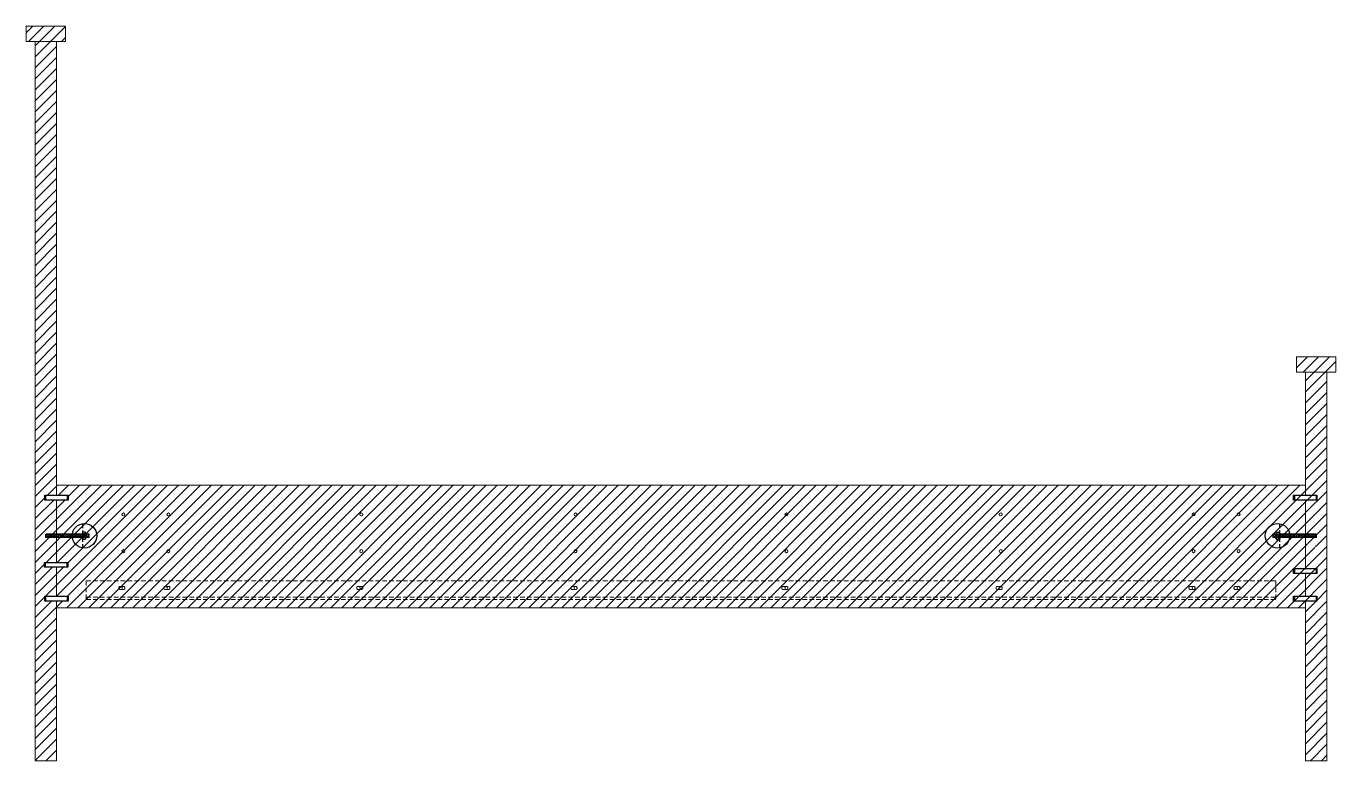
# Model space of a CAD drawing. Header units: millimetres. Extents: x -1075 to 24338, y -11868 to 7393.
# Drawn here: x 2469 to 4608, y -11868 to -10668 of the extents above; entities that cross this region are included whole.
import ezdxf

# ---------------------------------------------------------------- set-up
doc = ezdxf.new("R2010")
doc.units = ezdxf.units.MM
doc.linetypes.add('DASHED', pattern=[0.75, 0.5, -0.25])
for name, color, linetype, lineweight in [('A-DETL-MCUT', 7, 'Continuous', 25), ('A-DETL-MCUT1', 7, 'Continuous', 18), ('A-ELEV-MBE', 253, 'Continuous', 18), ('A-SECT-MCUT', 7, 'Continuous', 25)]:
    doc.layers.add(name, color=color, linetype=linetype, lineweight=lineweight)

msp = doc.modelspace()

# ---------------------------------------------------------------- hatches: boundary and pattern name
at = {"layer": 'A-SECT-MCUT', "true_color": 0x636466}
h = msp.add_hatch(dxfattribs=at)
h.set_pattern_fill('ANSI31', color=251, scale=4)
h.paths.add_polyline_path([(4593.1, -11232.8), (4558.1, -11232.8), (4558.1, -11433.8), (4576.7, -11433.8), (4576.7, -11434.9), (4577.1, -11435.3), (4577.1, -11440.3), (4576.7, -11441.8), (4558.1, -11441.8), (4558.1, -11512.3, -0.27262), (4559.2, -11512.6, -0.415905), (4560.9, -11512.6, -0.415905), (4562.5, -11512.6, -0.415905), (4564.2, -11512.6, -0.415905), (4565.9, -11512.6, -0.415914), (4567.5, -11512.6, -0.415899), (4569.2, -11512.6, -0.415905), (4570.8, -11512.6, -0.415905), (4572.5, -11512.6, -0.415905), (4574.1, -11512.6, -0.44132), (4575.7, -11512.6), (4575.7, -11517.9, -0.415899), (4574, -11517.9, -0.415914), (4572.4, -11517.9, -0.415905), (4570.7, -11517.9, -0.415905), (4569.1, -11517.9, -0.415905), (4567.4, -11517.9, -0.415905), (4565.7, -11517.9, -0.415899), (4564.1, -11517.9, -0.415914), (4562.4, -11517.9, -0.415905), (4560.8, -11517.9, -0.415905), (4559.1, -11517.9, -0.247069), (4558.1, -11518.2), (4558.1, -11553.7), (4576.7, -11553.7), (4576.7, -11554.8), (4577.1, -11555.2), (4577.1, -11560.2), (4576.7, -11561.7), (4558.1, -11561.7), (4558.1, -11598.8), (4576.7, -11598.8), (4576.7, -11599.9), (4577.1, -11600.3), (4577.1, -11605.3), (4576.7, -11606.8), (4558.1, -11606.8), (4558.1, -11867.8), (4593.1, -11867.8)], flags=17)
h.paths.add_polyline_path([(4607.6, -11207.8), (4543.6, -11207.8), (4543.6, -11232.8), (4607.6, -11232.8)])
h.paths.add_polyline_path([(2532.6, -10667.8), (2468.6, -10667.8), (2468.6, -10692.8), (2532.6, -10692.8)])
h.paths.add_polyline_path([(2518.1, -10692.8), (2483.1, -10692.8), (2483.1, -11867.8), (2518.1, -11867.8), (2518.1, -11606.8), (2500.6, -11606.8), (2499.1, -11606.8), (2499.1, -11598.8), (2500.6, -11598.8), (2518.1, -11598.8), (2518.1, -11551.7), (2500.2, -11551.7), (2498.7, -11551.7), (2498.7, -11543.7), (2500.2, -11543.7), (2535.2, -11543.7), (2536.7, -11543.7), (2536.7, -11551.7), (2518.1, -11551.7), (2518.1, -11598.8), (2535.6, -11598.8), (2537.1, -11598.8), (2537.1, -11606.8), (2518.1, -11606.8), (2518.1, -11617.8), (4558.1, -11617.8), (4558.1, -11606.8), (4540.6, -11606.8), (4539.1, -11605.3), (4539.1, -11600.3), (4540.6, -11598.8), (4540.6, -11606.8), (4575.6, -11606.8), (4575.6, -11598.8), (4558.1, -11598.8), (4558.1, -11561.7), (4540.6, -11561.7), (4539.1, -11560.2), (4539.1, -11555.2), (4540.6, -11553.7), (4540.6, -11561.7), (4575.6, -11561.7), (4575.6, -11553.7), (4558.1, -11553.7), (4558.8, -11517.1, 0.669223), (4560.8, -11517.9, 0.415905), (4562.4, -11517.9, 0.415914), (4564.1, -11517.9, 0.415899), (4565.7, -11517.9, 0.415905), (4567.4, -11517.9, 0.415905), (4569.1, -11517.9, 0.415905), (4570.7, -11517.9, 0.415905), (4572.4, -11517.9, 0.415905), (4574, -11517.9, 0.999975), (4575.7, -11516.2), (4575.7, -11516.2, -0.757126), (4572.7, -11517.1, -0.705075), (4569.4, -11517.1, -0.705075), (4566.1, -11517.1, -1.418292), (4562.8, -11517.1, -0.705075), (4559.5, -11517.1, -0.468153), (4558.1, -11518.2), (4558.1, -11553.7), (4576.7, -11553.7), (4576.7, -11554.8), (4577.1, -11555.2), (4577.1, -11561.7), (4558.1, -11561.7), (4558.1, -11598.8), (4576.7, -11598.8), (4576.7, -11599.9), (4577.1, -11600.3), (4577.1, -11606.8), (4558.1, -11606.8), (4558.1, -11867.8), (4593.1, -11867.8), (4593.1, -11232.8), (4558.1, -11232.8), (4558.1, -11433.8), (4576.7, -11433.8), (4576.7, -11434.9), (4577.1, -11435.3), (4577.1, -11441.8), (4558.1, -11441.8), (4540.6, -11441.8), (4539.1, -11440.3), (4539.1, -11435.3), (4540.6, -11433.8), (4540.6, -11441.8), (4575.6, -11441.8), (4575.6, -11433.8), (4558.1, -11433.8), (4558.1, -11417.8), (2518.1, -11417.8), (2518.1, -11433.8), (2535.6, -11433.8), (2537.1, -11433.8), (2537.1, -11441.8), (2518.1, -11441.8), (2518.1, -11497.9), (2516.7, -11502.9), (2513.4, -11502.9), (2514.9, -11497.6), (2518.1, -11497.6), (2518.1, -11441.8), (2500.6, -11441.8), (2499.1, -11441.8), (2499.1, -11433.8), (2500.6, -11433.8), (2518.1, -11433.8)])
h.paths.add_polyline_path([(4593.1, -11232.8), (4558.1, -11232.8), (4558.1, -11433.8), (4575.6, -11433.8), (4576.7, -11433.8), (4576.7, -11434.9), (4577.1, -11435.3), (4577.1, -11441.8), (4575.6, -11441.8), (4558.1, -11441.8), (4558.9, -11513.4, -0.867772), (4561.2, -11513.1), (4562.5, -11512.6), (4563.9, -11513.7, -0.711551), (4567.2, -11513.4, -1.418288), (4570.5, -11513.4, -0.669223), (4572.5, -11512.6), (4573.9, -11513.6, -0.79418), (4575.7, -11512.6), (4574.3, -11517.1, -1.418288), (4571, -11517.1, -0.705075), (4567.7, -11517.1, -1.418292), (4564.4, -11517.1, -0.705075), (4561.1, -11517.1, -1), (4558.8, -11517.1), (4558.1, -11553.7), (4576.7, -11553.7), (4576.7, -11554.8), (4577.1, -11555.2), (4577.1, -11561.7), (4575.6, -11561.7), (4558.1, -11561.7), (4558.1, -11598.8), (4576.7, -11598.8), (4576.7, -11599.9), (4577.1, -11600.3), (4577.1, -11606.8), (4575.6, -11606.8), (4558.1, -11606.8), (4558.1, -11867.8), (4593.1, -11867.8)], flags=16)

# ---------------------------------------------------------------- linework, layer by layer
at = {"layer": 'A-DETL-MCUT', "linetype": 'DASHED', "ltscale": 15}
for p, q in [((2560.8, -11480.2, 412.9), (2560.8, -11520.2, 412.9)), ((4515.4, -11480.2, 412.9), (4515.4, -11520.2, 412.9)), ((2561.5, -11493.6, 412.9), (2560.8, -11493.6, 412.9)), ((2560.8, -11493.6, 412.9), (2560.8, -11506.9, 412.9)), ((2561.5, -11506.9, 412.9), (2560.8, -11506.9, 412.9)), ((2561.5, -11494.2, 412.9), (2561.5, -11493.6, 412.9)), ((2561.5, -11506.2, 412.9), (2561.5, -11494.2, 412.9)), ((2565.4, -11494.2, 412.9), (2561.5, -11494.2, 412.9)), ((2565.4, -11497.2, 412.9), (2561.5, -11497.2, 412.9)), ((2565.4, -11503.2, 412.9), (2561.5, -11503.2, 412.9)), ((2565.4, -11506.2, 412.9), (2561.5, -11506.2, 412.9)), ((2561.5, -11506.2, 412.9), (2561.5, -11506.2, 412.9)), ((2561.5, -11506.2, 412.9), (2561.5, -11506.9, 412.9)), ((2565.4, -11506.2, 412.9), (2565.4, -11494.2, 412.9)), ((2565.4, -11495.5, 412.9), (2565.4, -11494.2, 412.9)), ((2565.8, -11495.5, 412.9), (2565.4, -11495.5, 412.9)), ((2565.4, -11505, 412.9), (2565.4, -11506.2, 412.9)), ((2565.8, -11505, 412.9), (2565.4, -11505, 412.9)), ((2565.8, -11505, 412.9), (2565.8, -11495.5, 412.9)), ((4510.4, -11505, 412.9), (4510.4, -11495.5, 412.9)), ((4510.4, -11495.5, 412.9), (4510.8, -11495.5, 412.9)), ((4510.4, -11505, 412.9), (4510.8, -11505, 412.9)), ((4510.8, -11506.2, 412.9), (4510.8, -11494.2, 412.9)), ((4510.8, -11494.2, 412.9), (4514.7, -11494.2, 412.9)), ((4510.8, -11495.5, 412.9), (4510.8, -11494.2, 412.9)), ((4510.8, -11497.2, 412.9), (4514.7, -11497.2, 412.9)), ((4510.8, -11503.2, 412.9), (4514.7, -11503.2, 412.9)), ((4510.8, -11505, 412.9), (4510.8, -11506.2, 412.9)), ((4510.8, -11506.2, 412.9), (4514.7, -11506.2, 412.9)), ((4514.7, -11494.2, 412.9), (4514.7, -11493.6, 412.9)), ((4514.7, -11493.6, 412.9), (4515.4, -11493.6, 412.9)), ((4514.7, -11506.2, 412.9), (4514.7, -11494.2, 412.9)), ((4514.7, -11506.2, 412.9), (4514.7, -11506.2, 412.9)), ((4514.7, -11506.2, 412.9), (4514.7, -11506.9, 412.9)), ((4514.7, -11506.9, 412.9), (4515.4, -11506.9, 412.9)), ((4515.4, -11493.6, 412.9), (4515.4, -11506.9, 412.9))]:
    msp.add_line(p, q, dxfattribs=at)
at = {"layer": 'A-DETL-MCUT'}
for centre in [(2563.8, -11500.2, 412.9), (4512.4, -11500.2, 412.9)]:
    msp.add_circle(centre, 20, dxfattribs=at)
at = {"layer": 'A-DETL-MCUT1'}
for p, q in [((2500.6, -11433.8, 412.9), (2499.1, -11435.3, 412.9)), ((2499.1, -11435.3, 412.9), (2499.1, -11440.3, 412.9)), ((2500.6, -11441.8, 412.9), (2499.1, -11440.3, 412.9)), ((2500.6, -11433.8, 412.9), (2500.6, -11441.8, 412.9)), ((2535.6, -11433.8, 412.9), (2500.6, -11433.8, 412.9)), ((2535.6, -11441.8, 412.9), (2500.6, -11441.8, 412.9)), ((2535.6, -11433.8, 412.9), (2537.1, -11435.3, 412.9)), ((2535.6, -11433.8, 412.9), (2535.6, -11441.8, 412.9)), ((2535.6, -11441.8, 412.9), (2537.1, -11440.3, 412.9)), ((2537.1, -11440.3, 412.9), (2537.1, -11435.3, 412.9)), ((4540.6, -11433.8, 412.9), (4539.1, -11435.3, 412.9)), ((4539.1, -11435.3, 412.9), (4539.1, -11440.3, 412.9)), ((4540.6, -11441.8, 412.9), (4539.1, -11440.3, 412.9)), ((4540.6, -11433.8, 412.9), (4540.6, -11441.8, 412.9)), ((4575.6, -11433.8, 412.9), (4540.6, -11433.8, 412.9)), ((4575.6, -11441.8, 412.9), (4540.6, -11441.8, 412.9)), ((4575.6, -11433.8, 412.9), (4577.1, -11435.3, 412.9)), ((4575.6, -11433.8, 412.9), (4575.6, -11441.8, 412.9)), ((4575.6, -11441.8, 412.9), (4577.1, -11440.3, 412.9)), ((4577.1, -11440.3, 412.9), (4577.1, -11435.3, 412.9)), ((2501.7, -11497.6, 412.9), (2500.1, -11502.9, 412.9)), ((2503.3, -11497.6, 412.9), (2501.8, -11502.9, 412.9)), ((2505, -11497.6, 412.9), (2503.4, -11502.9, 412.9)), ((2506.6, -11497.6, 412.9), (2505.1, -11502.9, 412.9)), ((2508.3, -11497.6, 412.9), (2506.7, -11502.9, 412.9)), ((2509.9, -11497.6, 412.9), (2508.4, -11502.9, 412.9)), ((2511.6, -11497.6, 412.9), (2510.1, -11502.9, 412.9)), ((2513.2, -11497.6, 412.9), (2511.7, -11502.9, 412.9)), ((2514.9, -11497.6, 412.9), (2513.4, -11502.9, 412.9)), ((2516.6, -11497.6, 412.9), (2515, -11502.9, 412.9)), ((2518.2, -11497.6, 412.9), (2516.7, -11502.9, 412.9)), ((2519.9, -11497.6, 412.9), (2518.3, -11502.9, 412.9)), ((2521.5, -11497.6, 412.9), (2520, -11502.9, 412.9)), ((2523.2, -11497.6, 412.9), (2521.6, -11502.9, 412.9)), ((2524.8, -11497.6, 412.9), (2523.3, -11502.9, 412.9)), ((2526.5, -11497.6, 412.9), (2524.9, -11502.9, 412.9)), ((2526.5, -11497.6, 412.9), (2524.9, -11502.9, 412.9)), ((2528.1, -11497.6, 412.9), (2526.6, -11502.9, 412.9)), ((2529.8, -11497.6, 412.9), (2528.2, -11502.9, 412.9)), ((2531.4, -11497.6, 412.9), (2529.9, -11502.9, 412.9)), ((2533.1, -11497.6, 412.9), (2531.5, -11502.9, 412.9)), ((2534.7, -11497.6, 412.9), (2533.2, -11502.9, 412.9)), ((2536.4, -11497.6, 412.9), (2534.8, -11502.9, 412.9)), ((2538, -11497.6, 412.9), (2536.5, -11502.9, 412.9)), ((2539.7, -11497.6, 412.9), (2538.1, -11502.9, 412.9)), ((2541.3, -11497.6, 412.9), (2539.8, -11502.9, 412.9)), ((2543, -11497.6, 412.9), (2541.5, -11502.9, 412.9)), ((2544.7, -11497.6, 412.9), (2543.1, -11502.9, 412.9)), ((2546.3, -11497.6, 412.9), (2544.8, -11502.9, 412.9)), ((2548, -11497.6, 412.9), (2546.4, -11502.9, 412.9)), ((2549.6, -11497.6, 412.9), (2548.1, -11502.9, 412.9)), ((2551.3, -11497.6, 412.9), (2549.7, -11502.9, 412.9)), ((2553, -11497.6, 412.9), (2551.5, -11502.9, 412.9)), ((2554.7, -11497.6, 412.9), (2553.1, -11502.9, 412.9)), ((2556.3, -11497.6, 412.9), (2554.8, -11502.9, 412.9)), ((2558, -11497.6, 412.9), (2556.4, -11502.9, 412.9)), ((2559.6, -11497.6, 412.9), (2558.1, -11502.9, 412.9)), ((2561.3, -11497.6, 412.9), (2559.7, -11502.9, 412.9)), ((2562.9, -11497.6, 412.9), (2561.4, -11502.9, 412.9)), ((2564.6, -11497.6, 412.9), (2563, -11502.9, 412.9)), ((2566.2, -11497.6, 412.9), (2564.7, -11502.9, 412.9)), ((2567.9, -11497.6, 412.9), (2566.4, -11502.9, 412.9)), ((2569.6, -11497.6, 412.9), (2568, -11502.9, 412.9)), ((2571.2, -11497.6, 412.9), (2569.7, -11502.9, 412.9)), ((4505, -11497.6, 412.9), (4506.5, -11502.9, 412.9)), ((4506.6, -11497.6, 412.9), (4508.2, -11502.9, 412.9)), ((4508.3, -11497.6, 412.9), (4509.8, -11502.9, 412.9)), ((4510, -11497.6, 412.9), (4511.5, -11502.9, 412.9)), ((4511.6, -11497.6, 412.9), (4513.2, -11502.9, 412.9)), ((4513.3, -11497.6, 412.9), (4514.8, -11502.9, 412.9)), ((4514.9, -11497.6, 412.9), (4516.5, -11502.9, 412.9)), ((4516.6, -11497.6, 412.9), (4518.1, -11502.9, 412.9)), ((4518.2, -11497.6, 412.9), (4519.8, -11502.9, 412.9)), ((4519.9, -11497.6, 412.9), (4521.4, -11502.9, 412.9)), ((4521.5, -11497.6, 412.9), (4523.1, -11502.9, 412.9)), ((4523.2, -11497.6, 412.9), (4524.7, -11502.9, 412.9)), ((4524.9, -11497.6, 412.9), (4526.5, -11502.9, 412.9)), ((4526.6, -11497.6, 412.9), (4528.1, -11502.9, 412.9)), ((4528.2, -11497.6, 412.9), (4529.8, -11502.9, 412.9)), ((4529.9, -11497.6, 412.9), (4531.4, -11502.9, 412.9)), ((4531.5, -11497.6, 412.9), (4533.1, -11502.9, 412.9)), ((4533.2, -11497.6, 412.9), (4534.7, -11502.9, 412.9)), ((4534.9, -11497.6, 412.9), (4536.4, -11502.9, 412.9)), ((4536.5, -11497.6, 412.9), (4538.1, -11502.9, 412.9)), ((4538.2, -11497.6, 412.9), (4539.7, -11502.9, 412.9)), ((4539.8, -11497.6, 412.9), (4541.4, -11502.9, 412.9)), ((4541.5, -11497.6, 412.9), (4543, -11502.9, 412.9)), ((4543.1, -11497.6, 412.9), (4544.7, -11502.9, 412.9)), ((4544.8, -11497.6, 412.9), (4546.3, -11502.9, 412.9)), ((4546.4, -11497.6, 412.9), (4548, -11502.9, 412.9)), ((4548.1, -11497.6, 412.9), (4549.6, -11502.9, 412.9)), ((4549.7, -11497.6, 412.9), (4551.3, -11502.9, 412.9)), ((4549.7, -11497.6, 412.9), (4551.3, -11502.9, 412.9)), ((4551.4, -11497.6, 412.9), (4552.9, -11502.9, 412.9)), ((4553, -11497.6, 412.9), (4554.6, -11502.9, 412.9)), ((4554.7, -11497.6, 412.9), (4556.2, -11502.9, 412.9)), ((4556.3, -11497.6, 412.9), (4557.9, -11502.9, 412.9)), ((4558, -11497.6, 412.9), (4559.5, -11502.9, 412.9)), ((4559.6, -11497.6, 412.9), (4561.2, -11502.9, 412.9)), ((4561.3, -11497.6, 412.9), (4562.8, -11502.9, 412.9)), ((4563, -11497.6, 412.9), (4564.5, -11502.9, 412.9)), ((4564.6, -11497.6, 412.9), (4566.1, -11502.9, 412.9)), ((4566.3, -11497.6, 412.9), (4567.8, -11502.9, 412.9)), ((4567.9, -11497.6, 412.9), (4569.5, -11502.9, 412.9)), ((4569.6, -11497.6, 412.9), (4571.1, -11502.9, 412.9)), ((4571.2, -11497.6, 412.9), (4572.8, -11502.9, 412.9)), ((4572.9, -11497.6, 412.9), (4574.4, -11502.9, 412.9)), ((4574.5, -11497.6, 412.9), (4576.1, -11502.9, 412.9)), ((2500.2, -11543.7, 412.9), (2498.7, -11545.2, 412.9)), ((2498.7, -11545.2, 412.9), (2498.7, -11550.2, 412.9)), ((2500.2, -11551.7, 412.9), (2498.7, -11550.2, 412.9)), ((2500.2, -11543.7, 412.9), (2500.2, -11551.7, 412.9)), ((2535.2, -11543.7, 412.9), (2500.2, -11543.7, 412.9)), ((2535.2, -11543.7, 412.9), (2536.7, -11545.2, 412.9)), ((2535.2, -11543.7, 412.9), (2535.2, -11551.7, 412.9)), ((2535.2, -11551.7, 412.9), (2536.7, -11550.2, 412.9)), ((2536.7, -11550.2, 412.9), (2536.7, -11545.2, 412.9)), ((2535.2, -11551.7, 412.9), (2500.2, -11551.7, 412.9)), ((4540.6, -11553.7, 412.9), (4539.1, -11555.2, 412.9)), ((4539.1, -11555.2, 412.9), (4539.1, -11560.2, 412.9)), ((4540.6, -11561.7, 412.9), (4539.1, -11560.2, 412.9)), ((4540.6, -11553.7, 412.9), (4540.6, -11561.7, 412.9)), ((4575.6, -11553.7, 412.9), (4540.6, -11553.7, 412.9)), ((4575.6, -11561.7, 412.9), (4540.6, -11561.7, 412.9)), ((4575.6, -11553.7, 412.9), (4577.1, -11555.2, 412.9)), ((4575.6, -11553.7, 412.9), (4575.6, -11561.7, 412.9)), ((4575.6, -11561.7, 412.9), (4577.1, -11560.2, 412.9)), ((4577.1, -11560.2, 412.9), (4577.1, -11555.2, 412.9)), ((2500.6, -11598.8, 412.9), (2499.1, -11600.3, 412.9)), ((2499.1, -11600.3, 412.9), (2499.1, -11605.3, 412.9)), ((2500.6, -11606.8, 412.9), (2499.1, -11605.3, 412.9)), ((2500.6, -11598.8, 412.9), (2500.6, -11606.8, 412.9)), ((2535.6, -11598.8, 412.9), (2500.6, -11598.8, 412.9)), ((2535.6, -11606.8, 412.9), (2500.6, -11606.8, 412.9)), ((2535.6, -11598.8, 412.9), (2537.1, -11600.3, 412.9)), ((2535.6, -11598.8, 412.9), (2535.6, -11606.8, 412.9)), ((2535.6, -11606.8, 412.9), (2537.1, -11605.3, 412.9)), ((2537.1, -11605.3, 412.9), (2537.1, -11600.3, 412.9)), ((4540.6, -11598.8, 412.9), (4539.1, -11600.3, 412.9)), ((4539.1, -11600.3, 412.9), (4539.1, -11605.3, 412.9)), ((4540.6, -11606.8, 412.9), (4539.1, -11605.3, 412.9)), ((4540.6, -11598.8, 412.9), (4540.6, -11606.8, 412.9)), ((4575.6, -11598.8, 412.9), (4540.6, -11598.8, 412.9)), ((4575.6, -11606.8, 412.9), (4540.6, -11606.8, 412.9)), ((4575.6, -11598.8, 412.9), (4577.1, -11600.3, 412.9)), ((4575.6, -11598.8, 412.9), (4575.6, -11606.8, 412.9)), ((4575.6, -11606.8, 412.9), (4577.1, -11605.3, 412.9)), ((4577.1, -11605.3, 412.9), (4577.1, -11600.3, 412.9))]:
    msp.add_line(p, q, dxfattribs=at)
at = {"layer": 'A-DETL-MCUT1', "elevation": 412.9}
for points in [[(2500.1, -11502.9), (2500.1, -11497.6)], [(2571.2, -11497.6), (2571.3, -11497.6), (2571.3, -11502.9)], [(4505, -11497.6), (4504.9, -11497.6), (4504.9, -11502.9)], [(4576.1, -11502.9), (4576.1, -11497.6)]]:
    msp.add_lwpolyline(points, dxfattribs=at)
at = {"layer": 'A-DETL-MCUT1'}
for centre in [(2627.4, -11465.4), (2700.9, -11465.4), (3015.9, -11465.4), (3365.9, -11465.4), (3710.3, -11465.4), (4060.3, -11465.4), (4375.3, -11465.4), (4448.8, -11465.4), (2627.4, -11525.4), (2700.9, -11525.4), (3015.9, -11525.4), (3365.9, -11525.4), (3710.3, -11525.4), (4060.3, -11525.4), (4375.3, -11525.4), (4448.8, -11525.4), (2627.4, -11585.4), (2700.9, -11585.4), (3015.9, -11585.4), (3365.9, -11585.4), (3710.3, -11585.4), (4060.3, -11585.4), (4375.3, -11585.4), (4448.8, -11585.4)]:
    msp.add_circle(centre, 2.5, dxfattribs=at)
for centre, radius, start, end in [((2500.9, -11498.3, 412.9), 1.05, 42.3743, 137.6257), ((2501, -11502.1, 412.9), 1.17, 224.8347, 315.1653), ((2502.5, -11498.4, 412.9), 1.17, 44.8347, 135.1653), ((2502.6, -11502.1, 412.9), 1.17, 224.8347, 315.1653), ((2504.2, -11498.4, 412.9), 1.17, 44.8347, 135.1653), ((2504.3, -11502.1, 412.9), 1.17, 224.8347, 315.1653), ((2505.8, -11498.4, 412.9), 1.17, 44.8347, 135.1653), ((2505.9, -11502.1, 412.9), 1.17, 224.8347, 315.1653), ((2507.5, -11498.4, 412.9), 1.17, 44.8347, 135.1653), ((2507.6, -11502.1, 412.9), 1.17, 224.8347, 315.1653), ((2509.1, -11498.4, 412.9), 1.17, 44.8347, 135.1653), ((2509.2, -11502.1, 412.9), 1.17, 224.8347, 315.1653), ((2510.8, -11498.4, 412.9), 1.17, 44.8347, 135.1653), ((2510.9, -11502.1, 412.9), 1.17, 224.8347, 315.1653), ((2512.4, -11498.4, 412.9), 1.17, 44.8347, 135.1653), ((2512.5, -11502.1, 412.9), 1.17, 224.8347, 315.1653), ((2514.1, -11498.4, 412.9), 1.17, 44.8347, 135.1653), ((2514.2, -11502.1, 412.9), 1.17, 224.8347, 315.1653), ((2515.7, -11498.4, 412.9), 1.17, 44.8347, 135.1653), ((2515.8, -11502.1, 412.9), 1.17, 224.8347, 315.1653), ((2517.4, -11498.4, 412.9), 1.17, 44.8347, 135.1653), ((2517.5, -11502.1, 412.9), 1.17, 224.8347, 315.1653), ((2519, -11498.4, 412.9), 1.17, 44.8347, 135.1653), ((2519.1, -11502.1, 412.9), 1.17, 224.8347, 315.1653), ((2520.7, -11498.4, 412.9), 1.17, 44.8347, 135.1653), ((2520.8, -11502.1, 412.9), 1.17, 224.8347, 315.1653), ((2522.3, -11498.4, 412.9), 1.17, 44.8347, 135.1653), ((2522.4, -11502.1, 412.9), 1.17, 224.8347, 315.1653), ((2524, -11498.4, 412.9), 1.17, 44.8347, 135.1653), ((2524.1, -11502.1, 412.9), 1.17, 224.8347, 315.1653), ((2525.6, -11498.4, 412.9), 1.17, 44.8347, 135.1653), ((2525.8, -11502.1, 412.9), 1.17, 224.8347, 315.1653), ((2527.3, -11498.4, 412.9), 1.17, 44.8347, 135.1653), ((2527.4, -11502.1, 412.9), 1.17, 224.8347, 315.1653), ((2529, -11498.4, 412.9), 1.17, 44.8347, 135.1653), ((2529.1, -11502.1, 412.9), 1.17, 224.8347, 315.1653), ((2530.6, -11498.4, 412.9), 1.17, 44.8347, 135.1653), ((2530.7, -11502.1, 412.9), 1.17, 224.8347, 315.1653), ((2532.3, -11498.4, 412.9), 1.17, 44.8347, 135.1653), ((2532.4, -11502.1, 412.9), 1.17, 224.8347, 315.1653), ((2533.9, -11498.4, 412.9), 1.17, 44.8347, 135.1653), ((2534, -11502.1, 412.9), 1.17, 224.8347, 315.1653), ((2535.6, -11498.4, 412.9), 1.17, 44.8347, 135.1653), ((2535.7, -11502.1, 412.9), 1.17, 224.8347, 315.1653), ((2537.2, -11498.4, 412.9), 1.17, 44.8347, 135.1653), ((2537.3, -11502.1, 412.9), 1.17, 224.8347, 315.1653), ((2538.9, -11498.4, 412.9), 1.17, 44.8347, 135.1653), ((2539, -11502.1, 412.9), 1.17, 224.8347, 315.1653), ((2540.5, -11498.4, 412.9), 1.17, 44.8347, 135.1653), ((2540.6, -11502.1, 412.9), 1.17, 224.8347, 315.1653), ((2542.2, -11498.4, 412.9), 1.17, 44.8347, 135.1653), ((2542.3, -11502.1, 412.9), 1.17, 224.8347, 315.1653), ((2543.8, -11498.4, 412.9), 1.17, 44.8347, 135.1653), ((2543.9, -11502.1, 412.9), 1.17, 224.8347, 315.1653), ((2545.5, -11498.4, 412.9), 1.17, 44.8347, 135.1653), ((2545.6, -11502.1, 412.9), 1.17, 224.8347, 315.1653), ((2547.1, -11498.4, 412.9), 1.17, 44.8347, 135.1653), ((2547.2, -11502.1, 412.9), 1.17, 224.8347, 315.1653), ((2548.8, -11498.4, 412.9), 1.17, 44.8347, 135.1653), ((2548.9, -11502.1, 412.9), 1.17, 224.8347, 315.1653), ((2550.4, -11498.4, 412.9), 1.17, 44.8347, 135.1653), ((2550.5, -11502.1, 412.9), 1.17, 224.8347, 315.1653), ((2552.2, -11498.4, 412.9), 1.17, 44.8347, 135.1653), ((2552.3, -11502.1, 412.9), 1.17, 224.8347, 315.1653), ((2553.9, -11498.4, 412.9), 1.17, 44.8347, 135.1653), ((2554, -11502.1, 412.9), 1.17, 224.8347, 315.1653), ((2555.5, -11498.4, 412.9), 1.17, 44.8347, 135.1653), ((2555.6, -11502.1, 412.9), 1.17, 224.8347, 315.1653), ((2557.2, -11498.4, 412.9), 1.17, 44.8347, 135.1653), ((2557.3, -11502.1, 412.9), 1.17, 224.8347, 315.1653), ((2558.8, -11498.4, 412.9), 1.17, 44.8347, 135.1653), ((2558.9, -11502.1, 412.9), 1.17, 224.8347, 315.1653), ((2560.5, -11498.4, 412.9), 1.17, 44.8347, 135.1653), ((2560.6, -11502.1, 412.9), 1.17, 224.8347, 315.1653), ((2562.1, -11498.4, 412.9), 1.17, 44.8347, 135.1653), ((2562.2, -11502.1, 412.9), 1.17, 224.8347, 315.1653), ((2563.8, -11498.4, 412.9), 1.17, 44.8347, 135.1653), ((2563.9, -11502.1, 412.9), 1.17, 224.8347, 315.1653), ((2565.4, -11498.4, 412.9), 1.17, 44.8347, 135.1653), ((2565.5, -11502.1, 412.9), 1.17, 224.8347, 315.1653), ((2567.1, -11498.4, 412.9), 1.17, 44.8347, 135.1653), ((2567.2, -11502.1, 412.9), 1.17, 224.8347, 315.1653), ((2568.7, -11498.4, 412.9), 1.17, 44.8347, 135.1653), ((2568.8, -11502.1, 412.9), 1.17, 224.8347, 315.1653), ((2570.4, -11498.4, 412.9), 1.17, 44.8347, 135.1653), ((2570.5, -11502.1, 412.9), 1.17, 224.8347, 315.1653), ((4505.7, -11502.1, 412.9), 1.17, 224.8347, 315.1653), ((4505.8, -11498.4, 412.9), 1.17, 44.8347, 135.1653), ((4507.4, -11502.1, 412.9), 1.17, 224.8347, 315.1653), ((4507.5, -11498.4, 412.9), 1.17, 44.8347, 135.1653), ((4509, -11502.1, 412.9), 1.17, 224.8347, 315.1653), ((4509.1, -11498.4, 412.9), 1.17, 44.8347, 135.1653), ((4510.7, -11502.1, 412.9), 1.17, 224.8347, 315.1653), ((4510.8, -11498.4, 412.9), 1.17, 44.8347, 135.1653), ((4512.3, -11502.1, 412.9), 1.17, 224.8347, 315.1653), ((4512.4, -11498.4, 412.9), 1.17, 44.8347, 135.1653), ((4514, -11502.1, 412.9), 1.17, 224.8347, 315.1653), ((4514.1, -11498.4, 412.9), 1.17, 44.8347, 135.1653), ((4515.6, -11502.1, 412.9), 1.17, 224.8347, 315.1653), ((4515.7, -11498.4, 412.9), 1.17, 44.8347, 135.1653), ((4517.3, -11502.1, 412.9), 1.17, 224.8347, 315.1653), ((4517.4, -11498.4, 412.9), 1.17, 44.8347, 135.1653), ((4518.9, -11502.1, 412.9), 1.17, 224.8347, 315.1653), ((4519, -11498.4, 412.9), 1.17, 44.8347, 135.1653), ((4520.6, -11502.1, 412.9), 1.17, 224.8347, 315.1653), ((4520.7, -11498.4, 412.9), 1.17, 44.8347, 135.1653), ((4522.2, -11502.1, 412.9), 1.17, 224.8347, 315.1653), ((4522.3, -11498.4, 412.9), 1.17, 44.8347, 135.1653), ((4523.9, -11502.1, 412.9), 1.17, 224.8347, 315.1653), ((4524, -11498.4, 412.9), 1.17, 44.8347, 135.1653), ((4525.7, -11502.1, 412.9), 1.17, 224.8347, 315.1653), ((4525.8, -11498.4, 412.9), 1.17, 44.8347, 135.1653), ((4527.3, -11502.1, 412.9), 1.17, 224.8347, 315.1653), ((4527.4, -11498.4, 412.9), 1.17, 44.8347, 135.1653), ((4529, -11502.1, 412.9), 1.17, 224.8347, 315.1653), ((4529.1, -11498.4, 412.9), 1.17, 44.8347, 135.1653), ((4530.6, -11502.1, 412.9), 1.17, 224.8347, 315.1653), ((4530.7, -11498.4, 412.9), 1.17, 44.8347, 135.1653), ((4532.3, -11502.1, 412.9), 1.17, 224.8347, 315.1653), ((4532.4, -11498.4, 412.9), 1.17, 44.8347, 135.1653), ((4533.9, -11502.1, 412.9), 1.17, 224.8347, 315.1653), ((4534, -11498.4, 412.9), 1.17, 44.8347, 135.1653), ((4535.6, -11502.1, 412.9), 1.17, 224.8347, 315.1653), ((4535.7, -11498.4, 412.9), 1.17, 44.8347, 135.1653), ((4537.2, -11502.1, 412.9), 1.17, 224.8347, 315.1653), ((4537.3, -11498.4, 412.9), 1.17, 44.8347, 135.1653), ((4538.9, -11502.1, 412.9), 1.17, 224.8347, 315.1653), ((4539, -11498.4, 412.9), 1.17, 44.8347, 135.1653), ((4540.5, -11502.1, 412.9), 1.17, 224.8347, 315.1653), ((4540.6, -11498.4, 412.9), 1.17, 44.8347, 135.1653), ((4542.2, -11502.1, 412.9), 1.17, 224.8347, 315.1653), ((4542.3, -11498.4, 412.9), 1.17, 44.8347, 135.1653), ((4543.8, -11502.1, 412.9), 1.17, 224.8347, 315.1653), ((4543.9, -11498.4, 412.9), 1.17, 44.8347, 135.1653), ((4545.5, -11502.1, 412.9), 1.17, 224.8347, 315.1653), ((4545.6, -11498.4, 412.9), 1.17, 44.8347, 135.1653), ((4547.1, -11502.1, 412.9), 1.17, 224.8347, 315.1653), ((4547.2, -11498.4, 412.9), 1.17, 44.8347, 135.1653), ((4548.8, -11502.1, 412.9), 1.17, 224.8347, 315.1653), ((4548.9, -11498.4, 412.9), 1.17, 44.8347, 135.1653), ((4550.4, -11502.1, 412.9), 1.17, 224.8347, 315.1653), ((4550.6, -11498.4, 412.9), 1.17, 44.8347, 135.1653), ((4552.1, -11502.1, 412.9), 1.17, 224.8347, 315.1653), ((4552.2, -11498.4, 412.9), 1.17, 44.8347, 135.1653), ((4553.8, -11502.1, 412.9), 1.17, 224.8347, 315.1653), ((4553.9, -11498.4, 412.9), 1.17, 44.8347, 135.1653), ((4555.4, -11502.1, 412.9), 1.17, 224.8347, 315.1653), ((4555.5, -11498.4, 412.9), 1.17, 44.8347, 135.1653), ((4557.1, -11502.1, 412.9), 1.17, 224.8347, 315.1653), ((4557.2, -11498.4, 412.9), 1.17, 44.8347, 135.1653), ((4558.7, -11502.1, 412.9), 1.17, 224.8347, 315.1653), ((4558.8, -11498.4, 412.9), 1.17, 44.8347, 135.1653), ((4560.4, -11502.1, 412.9), 1.17, 224.8347, 315.1653), ((4560.5, -11498.4, 412.9), 1.17, 44.8347, 135.1653), ((4562, -11502.1, 412.9), 1.17, 224.8347, 315.1653), ((4562.1, -11498.4, 412.9), 1.17, 44.8347, 135.1653), ((4563.7, -11502.1, 412.9), 1.17, 224.8347, 315.1653), ((4563.8, -11498.4, 412.9), 1.17, 44.8347, 135.1653), ((4565.3, -11502.1, 412.9), 1.17, 224.8347, 315.1653), ((4565.4, -11498.4, 412.9), 1.17, 44.8347, 135.1653), ((4567, -11502.1, 412.9), 1.17, 224.8347, 315.1653), ((4567.1, -11498.4, 412.9), 1.17, 44.8347, 135.1653), ((4568.6, -11502.1, 412.9), 1.17, 224.8347, 315.1653), ((4568.7, -11498.4, 412.9), 1.17, 44.8347, 135.1653), ((4570.3, -11502.1, 412.9), 1.17, 224.8347, 315.1653), ((4570.4, -11498.4, 412.9), 1.17, 44.8347, 135.1653), ((4571.9, -11502.1, 412.9), 1.17, 224.8347, 315.1653), ((4572, -11498.4, 412.9), 1.17, 44.8347, 135.1653), ((4573.6, -11502.1, 412.9), 1.17, 224.8347, 315.1653), ((4573.7, -11498.4, 412.9), 1.17, 44.8347, 135.1653), ((4575.2, -11502.1, 412.9), 1.17, 224.8347, 315.1653), ((4575.3, -11498.3, 412.9), 1.05, 42.3743, 137.6257)]:
    msp.add_arc(centre, radius, start, end, dxfattribs=at)
at = {"layer": 'A-ELEV-MBE'}
for p, q in [((2468.6, -10692.8, 412.9), (2468.6, -10667.8, 412.9)), ((2532.6, -10692.8, 412.9), (2532.6, -10667.8, 412.9)), ((2468.6, -10692.8, 412.9), (2532.6, -10692.8, 412.9)), ((2483.1, -10692.8, 412.9), (2518.1, -10692.8, 412.9)), ((4543.6, -11232.8, 412.9), (4543.6, -11207.8, 412.9)), ((4607.6, -11232.8, 412.9), (4607.6, -11207.8, 412.9)), ((4543.6, -11232.8, 412.9), (4607.6, -11232.8, 412.9)), ((4558.1, -11232.8, 412.9), (4593.1, -11232.8, 412.9)), ((2518.1, -11417.8, 412.9), (4558.1, -11417.8, 412.9)), ((2518.1, -11617.8, 412.9), (4558.1, -11617.8, 412.9)), ((2483.1, -11867.8, 412.9), (2518.1, -11867.8, 412.9)), ((4558.1, -11867.8, 412.9), (4593.1, -11867.8, 412.9))]:
    msp.add_line(p, q, dxfattribs=at)
at = {"layer": 'A-ELEV-MBE', "linetype": 'DASHED', "ltscale": 15}
for p, q in [((2566.6, -11573.8), (2566.6, -11604.4)), ((2566.6, -11573.8), (4509.6, -11573.8)), ((4509.6, -11573.8), (4509.6, -11604.4)), ((2566.6, -11600.4), (4509.6, -11600.4)), ((2566.6, -11604.4), (4509.6, -11604.4))]:
    msp.add_line(p, q, dxfattribs=at)
at = {"layer": 'A-ELEV-MBE', "elevation": 412.9}
for points in [[(2468.6, -10667.8), (2532.6, -10667.8)], [(2483.1, -11867.8), (2483.1, -10692.8)], [(2518.1, -10692.8), (2518.1, -11433.8)], [(4543.6, -11207.8), (4607.6, -11207.8)], [(4558.1, -11433.8), (4558.1, -11232.8)], [(4593.1, -11232.8), (4593.1, -11867.8)], [(2518.1, -11441.8), (2518.1, -11497.9)], [(4558.1, -11553.7), (4558.1, -11441.8)], [(2518.1, -11503.1), (2518.1, -11543.7)], [(2518.1, -11551.7), (2518.1, -11598.8)], [(4558.1, -11598.8), (4558.1, -11561.7)], [(2518.1, -11606.8), (2518.1, -11867.8)], [(4558.1, -11867.8), (4558.1, -11606.8)]]:
    msp.add_lwpolyline(points, dxfattribs=at)
at = {"layer": 'A-ELEV-MBE', "linetype": 'DASHED', "ltscale": 15}
for points in [[(2621.9, -11582.9), (2627.9, -11582.9, -0.414214), (2629.9, -11584.9), (2629.9, -11585.9, -0.414214), (2627.9, -11587.9), (2621.9, -11587.9, -0.414214), (2619.9, -11585.9), (2619.9, -11584.9, -0.414214)], [(2695.4, -11582.9), (2701.4, -11582.9, -0.414214), (2703.4, -11584.9), (2703.4, -11585.9, -0.414214), (2701.4, -11587.9), (2695.4, -11587.9, -0.414214), (2693.4, -11585.9), (2693.4, -11584.9, -0.414214)], [(3010.4, -11582.9), (3016.4, -11582.9, -0.414214), (3018.4, -11584.9), (3018.4, -11585.9, -0.414214), (3016.4, -11587.9), (3010.4, -11587.9, -0.414214), (3008.4, -11585.9), (3008.4, -11584.9, -0.414214)], [(3360.4, -11582.9), (3366.4, -11582.9, -0.414214), (3368.4, -11584.9), (3368.4, -11585.9, -0.414214), (3366.4, -11587.9), (3360.4, -11587.9, -0.414214), (3358.4, -11585.9), (3358.4, -11584.9, -0.414214)], [(3704.8, -11582.9), (3710.8, -11582.9, -0.414214), (3712.8, -11584.9), (3712.8, -11585.9, -0.414214), (3710.8, -11587.9), (3704.8, -11587.9, -0.414214), (3702.8, -11585.9), (3702.8, -11584.9, -0.414214)], [(4054.8, -11582.9), (4060.8, -11582.9, -0.414214), (4062.8, -11584.9), (4062.8, -11585.9, -0.414214), (4060.8, -11587.9), (4054.8, -11587.9, -0.414214), (4052.8, -11585.9), (4052.8, -11584.9, -0.414214)], [(4369.8, -11582.9), (4375.8, -11582.9, -0.414214), (4377.8, -11584.9), (4377.8, -11585.9, -0.414214), (4375.8, -11587.9), (4369.8, -11587.9, -0.414214), (4367.8, -11585.9), (4367.8, -11584.9, -0.414214)], [(4443.3, -11582.9), (4449.3, -11582.9, -0.414214), (4451.3, -11584.9), (4451.3, -11585.9, -0.414214), (4449.3, -11587.9), (4443.3, -11587.9, -0.414214), (4441.3, -11585.9), (4441.3, -11584.9, -0.414214)]]:
    msp.add_lwpolyline(points, format="xyb", close=True, dxfattribs=at)
at = {"layer": 'A-SECT-MCUT', "elevation": 412.9}
for points in [[(2499.1, -11433.8), (2537.1, -11433.8), (2537.1, -11441.8), (2499.1, -11441.8)], [(4538.7, -11433.8), (4576.7, -11433.8), (4576.7, -11441.8), (4538.7, -11441.8)], [(2498.7, -11543.7), (2536.7, -11543.7), (2536.7, -11551.7), (2498.7, -11551.7)], [(4538.7, -11553.7), (4576.7, -11553.7), (4576.7, -11561.7), (4538.7, -11561.7)], [(2499.1, -11598.8), (2537.1, -11598.8), (2537.1, -11606.8), (2499.1, -11606.8)], [(4538.7, -11598.8), (4576.7, -11598.8), (4576.7, -11606.8), (4538.7, -11606.8)]]:
    msp.add_lwpolyline(points, close=True, dxfattribs=at)

doc.saveas('drawing.dxf')
